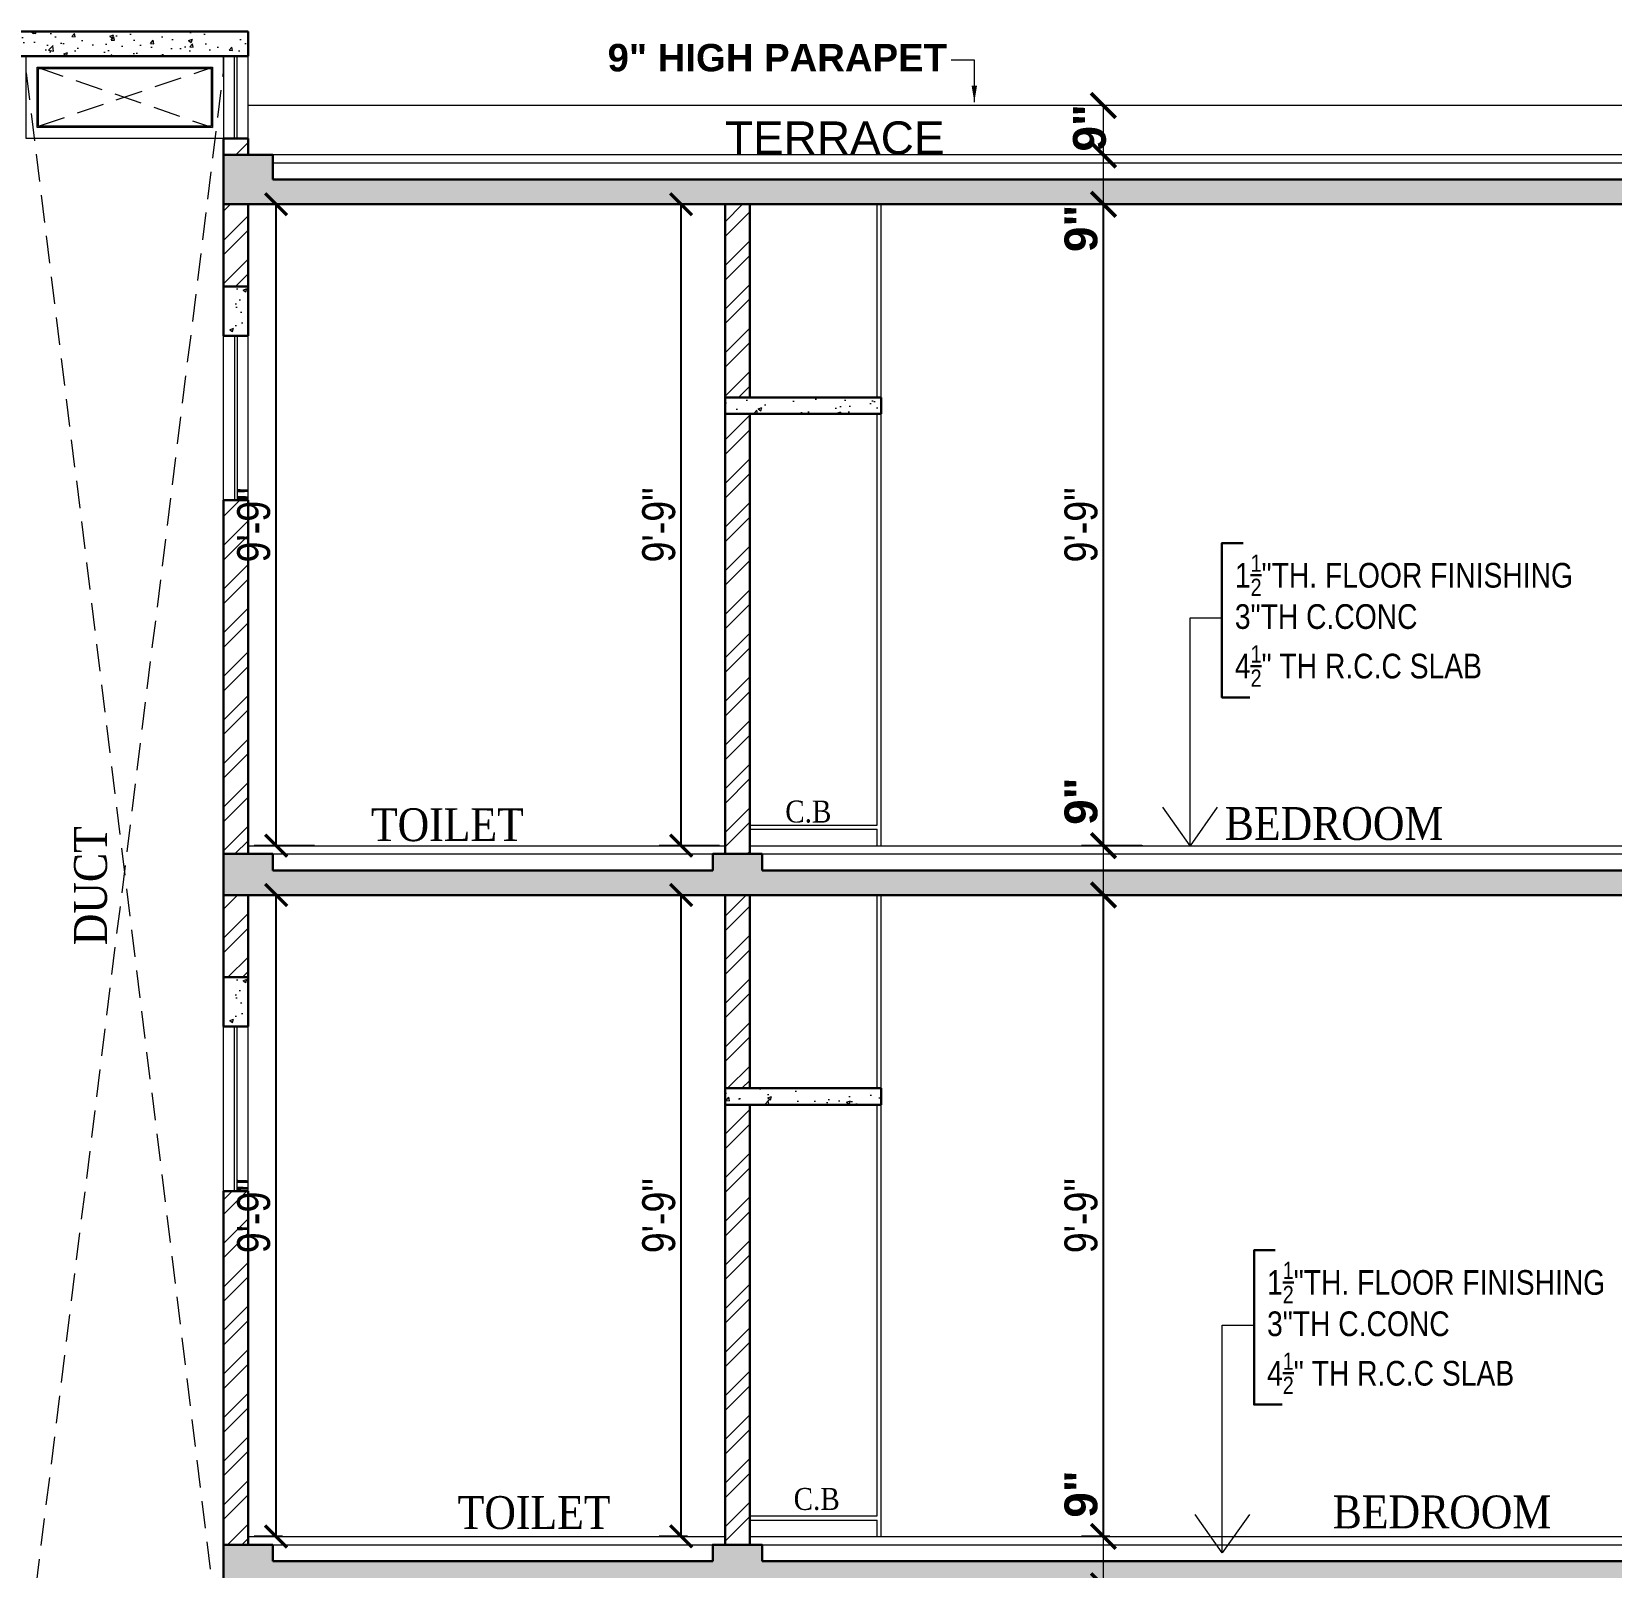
# Model space of a CAD drawing. Header units: feet. Extents: x 12125 to 16886, y -11859 to -10215.
# Drawn here: x 16059.8 to 16347.9, y -11391.8 to -11111.7 of the extents above; entities that cross this region are included whole.
import ezdxf

# ---------------------------------------------------------------- set-up
doc = ezdxf.new("R2010")
doc.units = ezdxf.units.FT
doc.header["$MEASUREMENT"] = 0
doc.header["$PDMODE"] = 2
doc.linetypes.add('DASHED', pattern=[0.75, 0.5, -0.25])
doc.layers.get('0').update_dxf_attribs({"lineweight": 30})
for name, color, linetype, plot in [('BLK_1_FLR_1_REGULAR_ROOM_1', 1, 'Continuous', False), ('BLK_1_FLR_1_REGULAR_ROOM_2', 1, 'Continuous', False), ('BLK_1_FLR_1_REGULAR_ROOM_3', 1, 'Continuous', False), ('BLK_1_FLR_2_REGULAR_ROOM_1', 1, 'Continuous', False), ('BLK_1_FLR_2_REGULAR_ROOM_2', 1, 'Continuous', False), ('BLK_1_FLR_2_REGULAR_ROOM_3', 1, 'Continuous', False)]:
    doc.layers.add(name, color=color, linetype=linetype, plot=plot)
for name, color, linetype, lineweight in [('DIM 01', 7, 'Continuous', 9), ('DOOR', 32, 'Continuous', 13), ('Flooring', 160, 'Continuous', 15), ('HATCH', 9, 'Continuous', 20), ('SLAB RCC', 1, 'Continuous', 40), ('SPECS', 7, 'Continuous', 13), ('TEXT', 7, 'Continuous', 30), ('WALL', 10, 'Continuous', 30), ('WINDOW', 150, 'Continuous', 20)]:
    doc.layers.add(name, color=color, linetype=linetype, lineweight=lineweight)
doc.styles.add('AR. TEXT 01', font='arialbd.ttf')
doc.styles.add('DIM TEXT', font='GOTHIC.TTF', dxfattribs={"height": 5})
doc.styles.get("Standard").update_dxf_attribs({"font": 'ARIALN.TTF'})
doc.styles.add('TEX02', font='GARA.TTF')
doc.dimstyles.new('DIM 50', dxfattribs={"dimtxt": 6, "dimasz": 3, "dimexe": 6, "dimexo": 4, "dimgap": 0.3125, "dimtad": 1, "dimzin": 3, "dimdsep": 46, "dimlunit": 4, "dimtxsty": 'AR. TEXT 01', "dimblk": 'DOT', "dimcen": 0.09, "dimclrd": 256, "dimclre": 256, "dimclrt": 256, "dimazin": 0, "dimtfac": 0.8, "dimtofl": 0, "dimtmove": 1, "dimatfit": 3, "dimfxl": 6, "dimfxlon": 1, "dimfrac": 1, "dimtolj": 1, "dimtzin": 0, "dimlwd": -1, "dimlwe": -1, "dimarcsym": 1})
doc.dimstyles.new('DIM STYLE', dxfattribs={"dimtxt": 5, "dimasz": 3, "dimexe": 0, "dimexo": 0, "dimgap": 1.5, "dimtad": 1, "dimdec": 4, "dimzin": 3, "dimdsep": 46, "dimlunit": 4, "dimtxsty": 'DIM TEXT', "dimblk": 'ARCHTICK', "dimcen": 0, "dimdle": 1, "dimclrd": 256, "dimclre": 253, "dimclrt": 256, "dimadec": 0, "dimazin": 0, "dimtfac": 0.75, "dimtdec": 4, "dimtofl": 0, "dimtmove": 1, "dimatfit": 3, "dimfxl": 1, "dimfrac": 1, "dimtolj": 1, "dimtzin": 0, "dimlwd": -1, "dimlwe": -1, "dimarcsym": 0})
doc.dimstyles.get("Standard").update_dxf_attribs({"dimtxt": 6, "dimasz": 4, "dimexe": 4, "dimexo": 4, "dimgap": 1, "dimtad": 1, "dimdec": 1, "dimzin": 3, "dimdsep": 46, "dimlunit": 4, "dimtxsty": 'Standard', "dimblk": 'ARCHTICK', "dimcen": 0.09, "dimadec": 0, "dimazin": 0, "dimtfac": 1.005, "dimtdec": 1, "dimtofl": 0, "dimtmove": 2, "dimatfit": 3, "dimfxl": 4, "dimfxlon": 1, "dimtolj": 1, "dimtzin": 0, "dimarcsym": 0})
pattern_1 = [(50, (-64522.8, 70481.258), (7.17260183, -0.62752135), [0.75, -8.25]), (-5, (-64522.8, 70481.258), (-1.38751334, 7.52192134), [0.6, -6.6]), (100.4514445, (-64522.2024, 70481.206), (5.78508847, 6.8943999), [0.6374019, -7.0114211]), (46.1842, (-64522.8, 70483.258), (10.6724133, -1.6551928), [1.125, -12.375]), (96.635635, (-64521.911, 70483.12), (9.3466195, 9.741186), [0.9561034, -10.5171376]), (-8.815836, (-64522.8, 70483.258), (9.3466195, 9.741186), [0.9, -9.9]), (21, (-64521.8, 70482.758), (5.96907052, -4.0261889), [0.75, -8.25]), (-34, (-64521.8, 70482.758), (2.4331533, 7.25150045), [0.6, -6.6]), (71.451445, (-64521.303, 70482.423), (8.40222377, 3.22531153), [0.6374019, -7.0114211]), (37.5, (-64522.8, 70481.2582), (0.121598553, 3.32893854), [0, -6.52, 0, -6.7, 0, -6.625]), (7.5, (-64522.8, 70481.2582), (2.63069537, 3.94411712), [0, -3.82, 0, -6.37, 0, -2.525]), (-32.5, (-64525.03, 70481.2582), (5.33822436, -0.22554872), [0, -2.5, 0, -7.8, 0, -10.35]), (-42.5, (-64526.03, 70481.258), (5.8318617, 1.00104982), [0, -3.25, 0, -5.18, 0, -7.35])]
pattern_2 = [(-135, (-80515.0596, 32260.8044), (3.97747564, -3.97747564), []), (-135, (-80517.711, 32260.8044), (3.97747564, -3.97747564), [])]
pattern_3 = [(50, (-96966.4957, 32783.3866), (7.17260183, -0.62752135), [0.75, -8.25]), (-5, (-96966.496, 32783.3866), (-1.38751334, 7.52192134), [0.6, -6.6]), (100.4514445, (-96965.898, 32783.334), (5.78508847, 6.8943999), [0.6374019, -7.0114211]), (46.1842, (-96966.496, 32785.387), (10.6724133, -1.6551928), [1.125, -12.375]), (96.635635, (-96965.606, 32785.249), (9.3466195, 9.741186), [0.9561034, -10.5171376]), (-8.815836, (-96966.496, 32785.387), (9.3466195, 9.741186), [0.9, -9.9]), (21, (-96965.4957, 32784.8866), (5.96907052, -4.0261889), [0.75, -8.25]), (-34, (-96965.496, 32784.8866), (2.4331533, 7.25150045), [0.6, -6.6]), (71.451445, (-96964.998, 32784.551), (8.40222377, 3.22531153), [0.6374019, -7.0114211]), (37.5, (-96966.4957, 32783.3866), (0.121598553, 3.32893854), [0, -6.52, 0, -6.7, 0, -6.625]), (7.5, (-96966.4957, 32783.3866), (2.63069537, 3.94411712), [0, -3.82, 0, -6.37, 0, -2.525]), (-32.5, (-96968.7257, 32783.3866), (5.33822436, -0.22554872), [0, -2.5, 0, -7.8, 0, -10.35]), (-42.5, (-96969.7257, 32783.3866), (5.8318617, 1.00104982), [0, -3.25, 0, -5.18, 0, -7.35])]

# ---------------------------------------------------------------- blocks, each defined once
blk = doc.blocks.new('_ArchTick')
at = {"color": 0, "linetype": 'ByBlock', "const_width": 0.15}
blk.add_lwpolyline([(-0.5, -0.5), (0.5, 0.5)], dxfattribs=at)
blk = doc.blocks.new('*D238')
at = {"layer": 'Defpoints', "color": 0, "transparency": 16777216}
for p in [(16255.28, -11386.19), (16260.44, -11386.19), (16273.5, -11395.19)]:
    blk.add_point(p, dxfattribs=at)
at = {"layer": 'DIM 01', "transparency": 16777216}
for p, q in [((16256.44, -11386.19), (16251.28, -11386.19)), ((16255.28, -11395.19), (16255.28, -11386.19)), ((16267.28, -11395.19), (16251.28, -11395.19))]:
    blk.add_line(p, q, dxfattribs=at)
at = {"layer": 'DIM 01', "transparency": 16777216, "xscale": 4.5, "yscale": 4.5, "zscale": 4.5}
for p, rotation in [((16255.28, -11386.19), 90), ((16255.28, -11395.19), 270)]:
    blk.add_blockref('_ArchTick', p, dxfattribs=dict(at, rotation=rotation))
at = {"layer": 'DIM 01', "transparency": 16777216, "insert": (16251.22, -11378.46), "char_height": 6, "attachment_point": 5, "rotation": 90, "style": 'AR. TEXT 01'}
blk.add_mtext('\\A1;9"', dxfattribs=at)
blk = doc.blocks.new('*D239')
at = {"layer": 'BLK_1_FLR_1_REGULAR_ROOM_3', "color": 0, "lineweight": -2, "transparency": 16777216}
for p, q in [((16261.66, -11269.19), (16251.28, -11269.19)), ((16255.28, -11386.19), (16255.28, -11269.19)), ((16256.44, -11386.19), (16251.28, -11386.19))]:
    blk.add_line(p, q, dxfattribs=at)
at = {"layer": 'Defpoints', "color": 0, "transparency": 16777216}
for p in [(16255.28, -11269.19), (16265.66, -11269.19), (16260.44, -11386.19)]:
    blk.add_point(p, dxfattribs=at)
at = {"layer": 'BLK_1_FLR_1_REGULAR_ROOM_3', "color": 0, "lineweight": -2, "transparency": 16777216, "xscale": 4, "yscale": 4, "zscale": 4}
for p, rotation in [((16255.28, -11269.19), 90), ((16255.28, -11386.19), 270)]:
    blk.add_blockref('_ArchTick', p, dxfattribs=dict(at, rotation=rotation))
at = {"layer": 'BLK_1_FLR_1_REGULAR_ROOM_3', "color": 0, "transparency": 16777216, "insert": (16251.22, -11327.69), "char_height": 6, "attachment_point": 5, "rotation": 90}
blk.add_mtext('\\A1;9\'-9"', dxfattribs=at)
blk = doc.blocks.new('*D240')
at = {"layer": 'Defpoints', "color": 0, "transparency": 16777216}
for p in [(16255.28, -11260.19), (16266.46, -11260.19), (16265.66, -11269.19)]:
    blk.add_point(p, dxfattribs=at)
at = {"layer": 'DIM 01', "transparency": 16777216}
for p, q in [((16262.46, -11260.19), (16251.28, -11260.19)), ((16255.28, -11269.19), (16255.28, -11260.19)), ((16261.66, -11269.19), (16251.28, -11269.19))]:
    blk.add_line(p, q, dxfattribs=at)
at = {"layer": 'DIM 01', "transparency": 16777216, "xscale": 4.5, "yscale": 4.5, "zscale": 4.5}
for p, rotation in [((16255.28, -11260.19), 90), ((16255.28, -11269.19), 270)]:
    blk.add_blockref('_ArchTick', p, dxfattribs=dict(at, rotation=rotation))
at = {"layer": 'DIM 01', "transparency": 16777216, "insert": (16251.22, -11252.08), "char_height": 6, "attachment_point": 5, "rotation": 90, "style": 'AR. TEXT 01'}
blk.add_mtext('\\A1;9"', dxfattribs=at)
blk = doc.blocks.new('*D241')
at = {"layer": 'BLK_1_FLR_2_REGULAR_ROOM_3', "color": 0, "lineweight": -2, "transparency": 16777216}
for p, q in [((16262.28, -11143.19), (16251.28, -11143.19)), ((16255.28, -11260.19), (16255.28, -11143.19)), ((16262.28, -11260.19), (16251.28, -11260.19))]:
    blk.add_line(p, q, dxfattribs=at)
at = {"layer": 'Defpoints', "color": 0, "transparency": 16777216}
for p in [(16255.28, -11143.19), (16272.83, -11143.19), (16266.46, -11260.19)]:
    blk.add_point(p, dxfattribs=at)
at = {"layer": 'BLK_1_FLR_2_REGULAR_ROOM_3', "color": 0, "lineweight": -2, "transparency": 16777216, "xscale": 4, "yscale": 4, "zscale": 4}
for p, rotation in [((16255.28, -11143.19), 90), ((16255.28, -11260.19), 270)]:
    blk.add_blockref('_ArchTick', p, dxfattribs=dict(at, rotation=rotation))
at = {"layer": 'BLK_1_FLR_2_REGULAR_ROOM_3', "color": 0, "transparency": 16777216, "insert": (16251.22, -11201.69), "char_height": 6, "attachment_point": 5, "rotation": 90}
blk.add_mtext('\\A1;9\'-9"', dxfattribs=at)
blk = doc.blocks.new('*D242')
at = {"layer": 'Defpoints', "color": 0, "transparency": 16777216}
for p in [(16255.28, -11134.19), (16271.54, -11134.19), (16272.83, -11143.19)]:
    blk.add_point(p, dxfattribs=at)
at = {"layer": 'DIM 01', "transparency": 16777216}
for p, q in [((16267.28, -11134.19), (16251.28, -11134.19)), ((16255.28, -11143.19), (16255.28, -11134.19)), ((16267.28, -11143.19), (16251.28, -11143.19))]:
    blk.add_line(p, q, dxfattribs=at)
at = {"layer": 'DIM 01', "transparency": 16777216, "xscale": 4.5, "yscale": 4.5, "zscale": 4.5}
for p, rotation in [((16255.28, -11134.19), 90), ((16255.28, -11143.19), 270)]:
    blk.add_blockref('_ArchTick', p, dxfattribs=dict(at, rotation=rotation))
at = {"layer": 'DIM 01', "transparency": 16777216, "insert": (16251.22, -11147.6), "char_height": 6, "attachment_point": 5, "rotation": 90, "style": 'AR. TEXT 01'}
blk.add_mtext('\\A1;9"', dxfattribs=at)
blk = doc.blocks.new('*D243')
at = {"layer": 'Defpoints', "color": 0, "transparency": 16777216}
for p in [(16255.28, -11125.19), (16272.68, -11125.19), (16271.54, -11134.19)]:
    blk.add_point(p, dxfattribs=at)
at = {"layer": 'DIM 01', "transparency": 16777216}
for p, q in [((16267.28, -11125.19), (16251.28, -11125.19)), ((16255.28, -11134.19), (16255.28, -11125.19)), ((16267.28, -11134.19), (16251.28, -11134.19))]:
    blk.add_line(p, q, dxfattribs=at)
at = {"layer": 'DIM 01', "transparency": 16777216, "xscale": 4.5, "yscale": 4.5, "zscale": 4.5}
for p, rotation in [((16255.28, -11125.19), 90), ((16255.28, -11134.19), 270)]:
    blk.add_blockref('_ArchTick', p, dxfattribs=dict(at, rotation=rotation))
at = {"layer": 'DIM 01', "transparency": 16777216, "insert": (16252.77, -11129.26), "char_height": 6, "attachment_point": 5, "rotation": 90, "style": 'AR. TEXT 01'}
blk.add_mtext('\\A1;9"', dxfattribs=at)
blk = doc.blocks.new('*D450')
at = {"layer": 'BLK_1_FLR_1_REGULAR_ROOM_2', "color": 0, "lineweight": -2, "transparency": 16777216}
for p, q in [((16184.63, -11269.19), (16174.25, -11269.19)), ((16178.25, -11386.19), (16178.25, -11269.19)), ((16179.41, -11386.19), (16174.25, -11386.19))]:
    blk.add_line(p, q, dxfattribs=at)
at = {"layer": 'Defpoints', "color": 0, "transparency": 16777216}
for p in [(16178.25, -11269.19), (16188.63, -11269.19), (16183.41, -11386.19)]:
    blk.add_point(p, dxfattribs=at)
at = {"layer": 'BLK_1_FLR_1_REGULAR_ROOM_2', "color": 0, "lineweight": -2, "transparency": 16777216, "xscale": 4, "yscale": 4, "zscale": 4}
for p, rotation in [((16178.25, -11269.19), 90), ((16178.25, -11386.19), 270)]:
    blk.add_blockref('_ArchTick', p, dxfattribs=dict(at, rotation=rotation))
at = {"layer": 'BLK_1_FLR_1_REGULAR_ROOM_2', "color": 0, "transparency": 16777216, "insert": (16174.19, -11327.69), "char_height": 6, "attachment_point": 5, "rotation": 90}
blk.add_mtext('\\A1;9\'-9"', dxfattribs=at)
blk = doc.blocks.new('*D451')
at = {"layer": 'BLK_1_FLR_2_REGULAR_ROOM_2', "color": 0, "lineweight": -2, "transparency": 16777216}
for p, q in [((16185.25, -11143.19), (16174.25, -11143.19)), ((16178.25, -11260.19), (16178.25, -11143.19)), ((16185.25, -11260.19), (16174.25, -11260.19))]:
    blk.add_line(p, q, dxfattribs=at)
at = {"layer": 'Defpoints', "color": 0, "transparency": 16777216}
for p in [(16178.25, -11143.19), (16195.8, -11143.19), (16189.43, -11260.19)]:
    blk.add_point(p, dxfattribs=at)
at = {"layer": 'BLK_1_FLR_2_REGULAR_ROOM_2', "color": 0, "lineweight": -2, "transparency": 16777216, "xscale": 4, "yscale": 4, "zscale": 4}
for p, rotation in [((16178.25, -11143.19), 90), ((16178.25, -11260.19), 270)]:
    blk.add_blockref('_ArchTick', p, dxfattribs=dict(at, rotation=rotation))
at = {"layer": 'BLK_1_FLR_2_REGULAR_ROOM_2', "color": 0, "transparency": 16777216, "insert": (16174.19, -11201.69), "char_height": 6, "attachment_point": 5, "rotation": 90}
blk.add_mtext('\\A1;9\'-9"', dxfattribs=at)
blk = doc.blocks.new('*D453')
at = {"layer": 'BLK_1_FLR_1_REGULAR_ROOM_1', "color": 0, "lineweight": -2, "transparency": 16777216}
for p, q in [((16110.74, -11269.19), (16100.36, -11269.19)), ((16104.36, -11386.19), (16104.36, -11269.19)), ((16105.52, -11386.19), (16100.36, -11386.19))]:
    blk.add_line(p, q, dxfattribs=at)
at = {"layer": 'Defpoints', "color": 0, "transparency": 16777216}
for p in [(16104.36, -11269.19), (16114.74, -11269.19), (16109.52, -11386.19)]:
    blk.add_point(p, dxfattribs=at)
at = {"layer": 'BLK_1_FLR_1_REGULAR_ROOM_1', "color": 0, "lineweight": -2, "transparency": 16777216, "xscale": 4, "yscale": 4, "zscale": 4}
for p, rotation in [((16104.36, -11269.19), 90), ((16104.36, -11386.19), 270)]:
    blk.add_blockref('_ArchTick', p, dxfattribs=dict(at, rotation=rotation))
at = {"layer": 'BLK_1_FLR_1_REGULAR_ROOM_1', "color": 0, "transparency": 16777216, "insert": (16100.3, -11327.69), "char_height": 6, "attachment_point": 5, "rotation": 90}
blk.add_mtext('\\A1;9\'-9"', dxfattribs=at)
blk = doc.blocks.new('*D454')
at = {"layer": 'BLK_1_FLR_2_REGULAR_ROOM_1', "color": 0, "lineweight": -2, "transparency": 16777216}
for p, q in [((16111.36, -11143.19), (16100.36, -11143.19)), ((16104.36, -11260.19), (16104.36, -11143.19)), ((16111.36, -11260.19), (16100.36, -11260.19))]:
    blk.add_line(p, q, dxfattribs=at)
at = {"layer": 'Defpoints', "color": 0, "transparency": 16777216}
for p in [(16104.36, -11143.19), (16121.91, -11143.19), (16115.54, -11260.19)]:
    blk.add_point(p, dxfattribs=at)
at = {"layer": 'BLK_1_FLR_2_REGULAR_ROOM_1', "color": 0, "lineweight": -2, "transparency": 16777216, "xscale": 4, "yscale": 4, "zscale": 4}
for p, rotation in [((16104.36, -11143.19), 90), ((16104.36, -11260.19), 270)]:
    blk.add_blockref('_ArchTick', p, dxfattribs=dict(at, rotation=rotation))
at = {"layer": 'BLK_1_FLR_2_REGULAR_ROOM_1', "color": 0, "transparency": 16777216, "insert": (16100.3, -11201.69), "char_height": 6, "attachment_point": 5, "rotation": 90}
blk.add_mtext('\\A1;9\'-9"', dxfattribs=at)

msp = doc.modelspace()

# ---------------------------------------------------------------- hatches: boundary and pattern name
at = {"layer": 'HATCH', "ltscale": 20}
h = msp.add_hatch(dxfattribs=at)
h.set_pattern_fill('AR-CONC', color=256, style=0)
h.set_pattern_definition([(50, (-96966.4957, 32789.3866), (7.17260183, -0.62752135), [0.75, -8.25]), (-5, (-96966.496, 32789.3866), (-1.38751334, 7.52192134), [0.6, -6.6]), (100.4514445, (-96965.898, 32789.334), (5.78508847, 6.8943999), [0.6374019, -7.0114211]), (46.1842, (-96966.496, 32791.387), (10.6724133, -1.6551928), [1.125, -12.375]), (96.635635, (-96965.606, 32791.249), (9.3466195, 9.741186), [0.9561034, -10.5171376]), (-8.815836, (-96966.496, 32791.387), (9.3466195, 9.741186), [0.9, -9.9]), (21, (-96965.4957, 32790.8866), (5.96907052, -4.0261889), [0.75, -8.25]), (-34, (-96965.496, 32790.8866), (2.4331533, 7.25150045), [0.6, -6.6]), (71.451445, (-96964.998, 32790.551), (8.40222377, 3.22531153), [0.6374019, -7.0114211]), (37.5, (-96966.4957, 32789.3866), (0.121598553, 3.32893854), [0, -6.52, 0, -6.7, 0, -6.625]), (7.5, (-96966.4957, 32789.3866), (2.63069537, 3.94411712), [0, -3.82, 0, -6.37, 0, -2.525]), (-32.5, (-96968.7257, 32789.3866), (5.33822436, -0.22554872), [0, -2.5, 0, -7.8, 0, -10.35]), (-42.5, (-96969.7257, 32789.3866), (5.8318617, 1.00104982), [0, -3.25, 0, -5.18, 0, -7.35])])
h.paths.add_polyline_path([(16099.261, -11116.195), (16099.261, -11111.695), (16054.261, -11111.695), (16054.261, -11116.195)])
at = {"layer": 'HATCH', "ltscale": 10}
h = msp.add_hatch(dxfattribs=at)
h.set_pattern_fill('ANSI32', color=256, scale=15, angle=180, style=0)
h.set_pattern_definition([(-135, (-96925.9957, 32783.3866), (3.97747564, -3.97747564), []), (-135, (-96928.6473, 32783.3866), (3.97747564, -3.97747564), [])])
h.paths.add_polyline_path([(16099.261, -11131.195), (16094.761, -11131.195), (16094.761, -11134.195), (16099.261, -11134.195)])
at = {"layer": 'HATCH', "ltscale": 20}
h = msp.add_hatch(dxfattribs=at)
h.set_pattern_fill('AR-CONC', color=256, style=0)
h.set_pattern_definition(pattern_1)
h.paths.add_polyline_path([(16103.761, -11134.195), (16094.761, -11134.195), (16094.761, -11143.195), (16391.761, -11143.195), (16391.761, -11135.695), (16382.761, -11135.695), (16382.761, -11138.695), (16103.761, -11138.695)])
at = {"layer": 'HATCH', "ltscale": 10}
h = msp.add_hatch(dxfattribs=at)
h.set_pattern_fill('ANSI32', color=256, scale=15, angle=180, style=0)
h.set_pattern_definition(pattern_2)
h.paths.add_polyline_path([(16094.761, -11158.195), (16099.261, -11158.195), (16099.261, -11143.195), (16094.761, -11143.195)])
h = msp.add_hatch(dxfattribs=at)
h.set_pattern_fill('ANSI32', color=256, scale=15, angle=180, style=0)
h.set_pattern_definition([(-135, (-64488.3, 70481.258), (3.97747564, -3.97747564), []), (-135, (-64490.952, 70481.258), (3.97747564, -3.97747564), [])])
h.paths.add_polyline_path([(16190.761, -11181.445), (16186.261, -11181.445), (16186.261, -11261.695), (16190.761, -11261.695)])
h.paths.add_polyline_path([(16186.261, -11178.445), (16190.761, -11178.445), (16190.761, -11143.195), (16186.261, -11143.195)])
at = {"layer": 'HATCH', "ltscale": 20}
h = msp.add_hatch(dxfattribs=at)
h.set_pattern_fill('AR-CONC', color=256, style=0)
h.set_pattern_definition([(50, (-80474.5596, 32386.8044), (7.17260183, -0.62752135), [0.75, -8.25]), (-5, (-80474.5596, 32386.8044), (-1.38751334, 7.52192134), [0.6, -6.6]), (100.4514445, (-80473.962, 32386.752), (5.78508847, 6.8943999), [0.6374019, -7.0114211]), (46.1842, (-80474.56, 32388.8044), (10.6724133, -1.6551928), [1.125, -12.375]), (96.635635, (-80473.67, 32388.667), (9.3466195, 9.741186), [0.9561034, -10.5171376]), (-8.815836, (-80474.56, 32388.804), (9.3466195, 9.741186), [0.9, -9.9]), (21, (-80473.5596, 32388.3044), (5.96907052, -4.0261889), [0.75, -8.25]), (-34, (-80473.5596, 32388.3044), (2.4331533, 7.25150045), [0.6, -6.6]), (71.451445, (-80473.062, 32387.969), (8.40222377, 3.22531153), [0.6374019, -7.0114211]), (37.5, (-80474.5596, 32386.8044), (0.121598553, 3.32893854), [0, -6.52, 0, -6.7, 0, -6.625]), (7.5, (-80474.5596, 32386.8044), (2.63069537, 3.94411712), [0, -3.82, 0, -6.37, 0, -2.525]), (-32.5, (-80476.7896, 32386.8044), (5.33822436, -0.22554872), [0, -2.5, 0, -7.8, 0, -10.35]), (-42.5, (-80477.7896, 32386.8044), (5.8318617, 1.00104982), [0, -3.25, 0, -5.18, 0, -7.35])])
h.paths.add_polyline_path([(16099.261, -11158.195), (16094.761, -11158.195), (16094.761, -11167.195), (16099.261, -11167.195)])
h = msp.add_hatch(dxfattribs=at)
h.set_pattern_fill('AR-CONC', color=256, style=0)
h.set_pattern_definition(pattern_3)
h.paths.add_polyline_path([(16214.761, -11178.445), (16186.261, -11178.445), (16186.261, -11181.445), (16214.761, -11181.445)])
at = {"layer": 'HATCH', "ltscale": 10}
h = msp.add_hatch(dxfattribs=at)
h.set_pattern_fill('ANSI32', color=256, scale=15, angle=180, style=0)
h.set_pattern_definition(pattern_2)
h.paths.add_polyline_path([(16099.261, -11197.195), (16094.761, -11197.195), (16094.761, -11261.695), (16099.261, -11261.695)])
at = {"layer": 'HATCH', "ltscale": 20}
h = msp.add_hatch(dxfattribs=at)
h.set_pattern_fill('AR-CONC', color=256, style=0)
h.set_pattern_definition([(50, (-64522.8, 70607.258), (7.17260183, -0.62752135), [0.75, -8.25]), (-5, (-64522.8, 70607.258), (-1.38751334, 7.52192134), [0.6, -6.6]), (100.4514445, (-64522.2024, 70607.206), (5.78508847, 6.8943999), [0.6374019, -7.0114211]), (46.1842, (-64522.8, 70609.258), (10.6724133, -1.6551928), [1.125, -12.375]), (96.635635, (-64521.911, 70609.12), (9.3466195, 9.741186), [0.9561034, -10.5171376]), (-8.815836, (-64522.8, 70609.258), (9.3466195, 9.741186), [0.9, -9.9]), (21, (-64521.8, 70608.758), (5.96907052, -4.0261889), [0.75, -8.25]), (-34, (-64521.8, 70608.758), (2.4331533, 7.25150045), [0.6, -6.6]), (71.451445, (-64521.303, 70608.423), (8.40222377, 3.22531153), [0.6374019, -7.0114211]), (37.5, (-64522.8, 70607.2582), (0.121598553, 3.32893854), [0, -6.52, 0, -6.7, 0, -6.625]), (7.5, (-64522.8, 70607.2582), (2.63069537, 3.94411712), [0, -3.82, 0, -6.37, 0, -2.525]), (-32.5, (-64525.03, 70607.2582), (5.33822436, -0.22554872), [0, -2.5, 0, -7.8, 0, -10.35]), (-42.5, (-64526.03, 70607.258), (5.8318617, 1.00104982), [0, -3.25, 0, -5.18, 0, -7.35])])
h.paths.add_polyline_path([(16391.761, -11261.695), (16382.761, -11261.695), (16382.761, -11264.695), (16193.011, -11264.695), (16193.011, -11261.695), (16184.011, -11261.695), (16184.011, -11264.695), (16103.761, -11264.695), (16103.761, -11261.695), (16094.761, -11261.695), (16094.761, -11269.195), (16391.761, -11269.195)])
at = {"layer": 'HATCH', "ltscale": 10}
h = msp.add_hatch(dxfattribs=at)
h.set_pattern_fill('ANSI32', color=256, scale=15, angle=180, style=0)
h.set_pattern_definition(pattern_2)
h.paths.add_polyline_path([(16094.761, -11387.695), (16099.261, -11387.695), (16099.261, -11323.195), (16094.761, -11323.195)])
h.paths.add_polyline_path([(16094.761, -11284.195), (16099.261, -11284.195), (16099.261, -11269.195), (16094.761, -11269.195)])
h = msp.add_hatch(dxfattribs=at)
h.set_pattern_fill('ANSI32', color=256, scale=15, angle=180, style=0)
h.set_pattern_definition(pattern_2)
h.paths.add_polyline_path([(16190.761, -11307.445), (16186.261, -11307.445), (16186.261, -11387.695), (16190.761, -11387.695)])
h.paths.add_polyline_path([(16186.261, -11304.445), (16190.761, -11304.445), (16190.761, -11269.195), (16186.261, -11269.195)])
at = {"layer": 'HATCH', "ltscale": 20}
h = msp.add_hatch(dxfattribs=at)
h.set_pattern_fill('AR-CONC', color=256, style=0)
h.set_pattern_definition([(50, (-80474.5596, 32260.8044), (7.17260183, -0.62752135), [0.75, -8.25]), (-5, (-80474.5596, 32260.8044), (-1.38751334, 7.52192134), [0.6, -6.6]), (100.4514445, (-80473.962, 32260.752), (5.78508847, 6.8943999), [0.6374019, -7.0114211]), (46.1842, (-80474.56, 32262.8044), (10.6724133, -1.6551928), [1.125, -12.375]), (96.635635, (-80473.67, 32262.667), (9.3466195, 9.741186), [0.9561034, -10.5171376]), (-8.815836, (-80474.56, 32262.804), (9.3466195, 9.741186), [0.9, -9.9]), (21, (-80473.5596, 32262.3044), (5.96907052, -4.0261889), [0.75, -8.25]), (-34, (-80473.5596, 32262.3044), (2.4331533, 7.25150045), [0.6, -6.6]), (71.451445, (-80473.062, 32261.969), (8.40222377, 3.22531153), [0.6374019, -7.0114211]), (37.5, (-80474.5596, 32260.8044), (0.121598553, 3.32893854), [0, -6.52, 0, -6.7, 0, -6.625]), (7.5, (-80474.5596, 32260.8044), (2.63069537, 3.94411712), [0, -3.82, 0, -6.37, 0, -2.525]), (-32.5, (-80476.7896, 32260.8044), (5.33822436, -0.22554872), [0, -2.5, 0, -7.8, 0, -10.35]), (-42.5, (-80477.7896, 32260.8044), (5.8318617, 1.00104982), [0, -3.25, 0, -5.18, 0, -7.35])])
h.paths.add_polyline_path([(16099.261, -11284.195), (16094.761, -11284.195), (16094.761, -11293.195), (16099.261, -11293.195)])
h = msp.add_hatch(dxfattribs=at)
h.set_pattern_fill('AR-CONC', color=256, style=0)
h.set_pattern_definition(pattern_3)
h.paths.add_polyline_path([(16214.761, -11304.445), (16186.261, -11304.445), (16186.261, -11307.445), (16214.761, -11307.445)])
h = msp.add_hatch(dxfattribs=at)
h.set_pattern_fill('AR-CONC', color=256, style=0)
h.set_pattern_definition(pattern_1)
h.paths.add_polyline_path([(16103.761, -11390.695), (16103.761, -11387.695), (16094.761, -11387.695), (16094.761, -11395.195), (16391.761, -11395.195), (16391.761, -11387.695), (16382.761, -11387.695), (16382.761, -11390.695), (16193.011, -11390.695), (16193.011, -11387.695), (16184.011, -11387.695), (16184.011, -11390.695)])

# ---------------------------------------------------------------- linework, layer by layer
at = {"layer": 'DIM 01'}
msp.add_line((16094.761, -11119.195), (16094.761, -11116.195), dxfattribs=at)
at = {"layer": 'DOOR'}
for p, q in [((16214.011, -11178.445), (16214.011, -11143.195)), ((16214.761, -11260.195), (16214.761, -11143.195)), ((16214.011, -11178.445), (16190.761, -11178.445)), ((16214.011, -11256.445), (16214.011, -11181.445)), ((16214.011, -11260.195), (16214.011, -11257.195)), ((16214.011, -11304.445), (16214.011, -11269.195)), ((16214.761, -11386.195), (16214.761, -11269.195)), ((16190.761, -11304.445), (16214.011, -11304.445)), ((16214.011, -11382.445), (16214.011, -11307.445)), ((16190.761, -11382.445), (16214.011, -11382.445)), ((16190.761, -11383.195), (16214.011, -11383.195)), ((16214.011, -11386.195), (16214.011, -11383.195))]:
    msp.add_line(p, q, dxfattribs=at)
at = {"layer": 'Flooring', "ltscale": 10}
for p, q in [((16382.761, -11125.195), (16099.261, -11125.195)), ((16382.761, -11134.195), (16103.761, -11134.195)), ((16382.761, -11135.695), (16103.761, -11135.695)), ((16190.761, -11256.445), (16214.011, -11256.445)), ((16190.761, -11257.195), (16214.011, -11257.195)), ((16099.261, -11260.195), (16186.261, -11260.195)), ((16103.761, -11261.695), (16210.261, -11261.695)), ((16190.761, -11260.195), (16210.261, -11260.195)), ((16210.261, -11260.195), (16382.761, -11260.195)), ((16210.261, -11261.695), (16382.761, -11261.695)), ((16099.261, -11386.195), (16186.261, -11386.195)), ((16190.761, -11386.195), (16382.761, -11386.195)), ((16103.761, -11387.695), (16382.761, -11387.695))]:
    msp.add_line(p, q, dxfattribs=at)
at = {"layer": 'HATCH', "linetype": 'DASHED', "ltscale": 10}
for p, q in [((16060.761, -11118.195), (16092.761, -11129.195)), ((16061.011, -11128.945), (16092.761, -11118.195)), ((16058.761, -11410.195), (16094.761, -11119.195)), ((16058.761, -11119.195), (16094.761, -11411.695))]:
    msp.add_line(p, q, dxfattribs=at)
at = {"layer": 'SLAB RCC', "lineweight": 30, "ltscale": 10}
for p, q in [((16054.261, -11111.695), (16099.261, -11111.695)), ((16099.261, -11111.695), (16099.261, -11116.195)), ((16054.261, -11116.195), (16099.261, -11116.195)), ((16103.761, -11134.195), (16094.761, -11134.195)), ((16094.761, -11143.195), (16094.761, -11134.195)), ((16103.761, -11138.695), (16103.761, -11134.195)), ((16382.761, -11138.695), (16103.761, -11138.695)), ((16391.761, -11143.195), (16094.761, -11143.195)), ((16094.761, -11158.195), (16099.261, -11158.195)), ((16094.761, -11167.195), (16094.761, -11158.195)), ((16099.261, -11158.195), (16099.261, -11167.195)), ((16099.261, -11167.195), (16094.761, -11167.195)), ((16186.261, -11178.445), (16214.761, -11178.445)), ((16186.261, -11178.445), (16186.261, -11181.445)), ((16214.761, -11178.445), (16214.761, -11181.445)), ((16186.261, -11181.445), (16214.761, -11181.445)), ((16094.761, -11261.695), (16103.761, -11261.695)), ((16094.761, -11269.195), (16094.761, -11261.695)), ((16103.761, -11264.695), (16103.761, -11261.695)), ((16103.761, -11264.695), (16184.011, -11264.695)), ((16193.011, -11264.695), (16210.261, -11264.695)), ((16210.261, -11264.695), (16382.761, -11264.695)), ((16094.761, -11269.195), (16391.765, -11269.195)), ((16094.761, -11284.195), (16099.261, -11284.195)), ((16094.761, -11284.195), (16094.761, -11293.195)), ((16099.261, -11284.195), (16099.261, -11293.195)), ((16094.761, -11293.195), (16099.261, -11293.195)), ((16186.261, -11304.445), (16214.761, -11304.445)), ((16186.261, -11304.445), (16186.261, -11307.445)), ((16214.761, -11304.445), (16214.761, -11307.445)), ((16186.261, -11307.445), (16214.761, -11307.445)), ((16103.761, -11387.695), (16094.761, -11387.695)), ((16094.761, -11387.695), (16094.761, -11395.195)), ((16103.761, -11390.695), (16103.761, -11387.695)), ((16103.761, -11390.695), (16184.011, -11390.695)), ((16193.011, -11390.695), (16382.761, -11390.695))]:
    msp.add_line(p, q, dxfattribs=at)
for points in [[(16184.011, -11264.695), (16184.011, -11261.695), (16193.011, -11261.695), (16193.011, -11264.695)], [(16184.011, -11390.695), (16184.011, -11387.695), (16193.011, -11387.695), (16193.011, -11390.695)]]:
    msp.add_lwpolyline(points, dxfattribs=at)
at = {"layer": 'TEXT'}
for points in [[(16280.76, -11204.981), (16276.904, -11204.981), (16276.904, -11233.14), (16282.003, -11233.14)], [(16286.633, -11333.981), (16282.777, -11333.981), (16282.777, -11362.14), (16287.876, -11362.14)]]:
    msp.add_lwpolyline(points, dxfattribs=at)
at = {"layer": 'WALL', "ltscale": 5}
for p, q in [((16094.761, -11134.195), (16094.761, -11131.195)), ((16099.261, -11131.195), (16094.761, -11131.195)), ((16099.261, -11134.195), (16099.261, -11131.195)), ((16094.761, -11158.195), (16094.761, -11143.195)), ((16099.261, -11158.195), (16099.261, -11143.195)), ((16186.261, -11261.695), (16186.261, -11143.195)), ((16190.761, -11178.445), (16190.761, -11143.195)), ((16190.761, -11261.695), (16190.761, -11181.445)), ((16094.761, -11261.695), (16094.761, -11197.195)), ((16099.261, -11197.195), (16094.761, -11197.195)), ((16099.261, -11261.695), (16099.261, -11197.195)), ((16094.761, -11284.195), (16094.761, -11269.195)), ((16099.261, -11284.195), (16099.261, -11269.195)), ((16186.261, -11269.195), (16186.261, -11387.695)), ((16190.761, -11269.195), (16190.761, -11304.445)), ((16190.761, -11307.445), (16190.761, -11387.695)), ((16094.761, -11387.695), (16094.761, -11323.195)), ((16094.761, -11323.195), (16099.261, -11323.195)), ((16099.261, -11387.695), (16099.261, -11323.195))]:
    msp.add_line(p, q, dxfattribs=at)
at = {"layer": 'WINDOW', "ltscale": 10}
for p, q in [((16096.761, -11131.195), (16096.761, -11116.195)), ((16097.261, -11131.195), (16097.261, -11116.195)), ((16099.261, -11131.195), (16099.261, -11116.195)), ((16094.761, -11143.195), (16094.761, -11158.195)), ((16099.261, -11158.195), (16099.261, -11143.195)), ((16094.761, -11197.195), (16094.761, -11167.195)), ((16096.761, -11167.195), (16096.761, -11197.195)), ((16097.261, -11167.195), (16097.261, -11197.195)), ((16099.261, -11197.195), (16099.261, -11167.195)), ((16094.761, -11323.195), (16094.761, -11293.195)), ((16096.761, -11323.195), (16096.761, -11293.195)), ((16097.261, -11323.195), (16097.261, -11293.195)), ((16099.261, -11323.195), (16099.261, -11293.195))]:
    msp.add_line(p, q, dxfattribs=at)
for points in [[(16058.761, -11116.195), (16094.761, -11116.195), (16094.761, -11131.195), (16058.761, -11131.195)], [(16060.761, -11118.195), (16092.761, -11118.195), (16092.761, -11129.195), (16060.761, -11129.195)], [(16061.011, -11118.445), (16092.511, -11118.445), (16092.511, -11128.945), (16061.011, -11128.945)]]:
    msp.add_lwpolyline(points, close=True, dxfattribs=at)

# ---------------------------------------------------------------- texts
at = {"layer": 'TEXT'}
for s, insert, char_height, width, attachment_point in [('{\\fArial|b1|i0|c0|p34;9" HIGH PARAPET}', (16226.751, -11113.944), 5, 63.40533, 3), ('\\A1;1{\\H0.7x;\\S1/2;}"TH. FLOOR FINISHING \\P3"TH C.CONC\\P4{\\H0.7x;\\S1/2;}" TH R.C.C SLAB', (16279.256, -11207.084), 4.5, 132.14493, 1), ('\\A1;1{\\H0.7x;\\S1/2;}"TH. FLOOR FINISHING \\P3"TH C.CONC\\P4{\\H0.7x;\\S1/2;}" TH R.C.C SLAB', (16285.129, -11336.084), 4.5, 132.14493, 1)]:
    msp.add_mtext(s, dxfattribs=dict(at, insert=insert, char_height=char_height, width=width, attachment_point=attachment_point))
at = {"layer": 'TEXT', "attachment_point": 2, "style": 'TEX02'}
for s, insert, char_height, width in [('\\A1;{\\fArial|b0|i0|c0|p34;TERRACE}', (16206.276, -11128.076), 6, 40.13179), ('\\A1;TOILET', (16135.607, -11253.363), 6, 30.12147), ('\\A1;C.B', (16201.449, -11251.964), 4, 18.28558), ('\\A1;BEDROOM', (16297.35, -11253.14), 6, 30.12147), ('\\A1;C.B', (16202.981, -11377.352), 4, 18.28558), ('\\A1;TOILET', (16151.429, -11378.828), 6, 30.12147), ('\\A1;BEDROOM', (16317.035, -11378.718), 6, 30.12147)]:
    msp.add_mtext(s, dxfattribs=dict(at, insert=insert, char_height=char_height, width=width))
at = {"layer": 'TEXT', "insert": (16067.503, -11267.489), "char_height": 6, "width": 30.12147, "attachment_point": 2, "rotation": 90, "style": 'TEX02'}
msp.add_mtext('\\A1;DUCT', dxfattribs=at)

# ---------------------------------------------------------------- dimensions: what is measured, and where the dimension line sits
at = {"layer": 'BLK_1_FLR_1_REGULAR_ROOM_1', "color": 1}
dim = msp.add_linear_dim(base=(16104.361, -11269.195), p1=(16109.525, -11386.195), p2=(16114.742, -11269.195), angle=90, dimstyle='Standard', override={"dimfxl": 7}, dxfattribs=at)
dim.commit()
dim.dimension.update_dxf_attribs({"geometry": '*D453', "text_midpoint": (16100.298, -11327.695)})
at = {"layer": 'BLK_1_FLR_1_REGULAR_ROOM_2', "color": 1}
dim = msp.add_linear_dim(base=(16178.249, -11269.195), p1=(16183.413, -11386.195), p2=(16188.63, -11269.195), angle=90, dimstyle='Standard', override={"dimfxl": 7}, dxfattribs=at)
dim.commit()
dim.dimension.update_dxf_attribs({"geometry": '*D450', "text_midpoint": (16174.186, -11327.695)})
at = {"layer": 'BLK_1_FLR_1_REGULAR_ROOM_3', "color": 1}
dim = msp.add_linear_dim(base=(16255.281, -11269.195), p1=(16260.445, -11386.195), p2=(16265.662, -11269.195), angle=90, dimstyle='Standard', override={"dimfxl": 7}, dxfattribs=at)
dim.commit()
dim.dimension.update_dxf_attribs({"geometry": '*D239', "text_midpoint": (16251.218, -11327.695)})
at = {"layer": 'BLK_1_FLR_2_REGULAR_ROOM_1', "color": 1}
dim = msp.add_linear_dim(base=(16104.361, -11143.195), p1=(16115.543, -11260.195), p2=(16121.907, -11143.195), angle=90, dimstyle='Standard', override={"dimfxl": 7}, dxfattribs=at)
dim.commit()
dim.dimension.update_dxf_attribs({"geometry": '*D454', "text_midpoint": (16100.298, -11201.695)})
at = {"layer": 'BLK_1_FLR_2_REGULAR_ROOM_2', "color": 1}
dim = msp.add_linear_dim(base=(16178.249, -11143.195), p1=(16189.431, -11260.195), p2=(16195.795, -11143.195), angle=90, dimstyle='Standard', override={"dimfxl": 7}, dxfattribs=at)
dim.commit()
dim.dimension.update_dxf_attribs({"geometry": '*D451', "text_midpoint": (16174.186, -11201.695)})
at = {"layer": 'BLK_1_FLR_2_REGULAR_ROOM_3', "color": 1}
dim = msp.add_linear_dim(base=(16255.281, -11143.195), p1=(16266.463, -11260.195), p2=(16272.827, -11143.195), angle=90, dimstyle='Standard', override={"dimfxl": 7}, dxfattribs=at)
dim.commit()
dim.dimension.update_dxf_attribs({"geometry": '*D241', "text_midpoint": (16251.218, -11201.695)})
at = {"layer": 'DIM 01'}
for base, p1, p2, picture, middle in [((16255.281, -11125.195), (16271.543, -11134.195), (16272.684, -11125.195), '*D243', (16256.836, -11129.26)), ((16255.281, -11134.195), (16272.827, -11143.195), (16271.543, -11134.195), '*D242', (16255.281, -11147.596)), ((16255.281, -11260.195), (16265.662, -11269.195), (16266.463, -11260.195), '*D240', (16255.281, -11252.076)), ((16255.281, -11386.195), (16273.499, -11395.195), (16260.445, -11386.195), '*D238', (16255.281, -11378.461))]:
    dim = msp.add_linear_dim(base=base, p1=p1, p2=p2, angle=90, dimstyle='DIM 50', override={"dimtxt": 6, "dimasz": 4.5, "dimexe": 4, "dimgap": 1, "dimblk1": 'ArchTick', "dimblk2": 'ArchTick', "dimsah": 1, "dimfxl": 12}, dxfattribs=at)
    dim.commit()
    dim.dimension.update_dxf_attribs({"geometry": picture, "text_midpoint": middle, "dimtype": 160})

# ---------------------------------------------------------------- leaders
for points in [[(16271.081, -11260.195), (16271.081, -11218.646), (16276.904, -11218.646)], [(16276.954, -11389.195), (16276.954, -11347.646), (16282.777, -11347.646)]]:
    msp.add_leader(points, dimstyle='DIM 50', override={"dimscale": 1, "dimtxt": 5, "dimasz": 7, "dimexe": 0, "dimgap": 1.5, "dimtad": 0, "dimdec": 4, "dimtxsty": 'DIM TEXT', "dimdle": 1, "dimclre": 253, "dimtfac": 0.75, "dimtdec": 4, "dimldrblk": 'Open90', "dimfxl": 18}, dxfattribs=at)
at = {"layer": 'SPECS'}
msp.add_leader([(16231.734, -11124.557), (16231.734, -11116.907), (16227.488, -11116.907)], dimstyle='DIM STYLE', override={"dimtad": 0}, dxfattribs=at)

doc.saveas('drawing.dxf')
